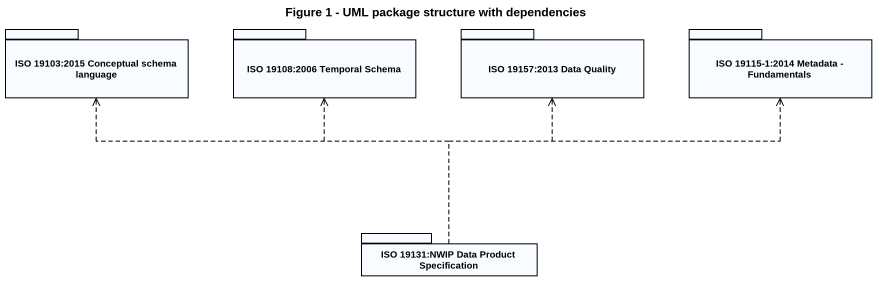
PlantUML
@startuml
title Figure 1 - UML package structure with dependencies
package "ISO 19103:2015 Conceptual schema language" as ISO_19103_2015_Conceptual {
}
package "ISO 19108:2006 Temporal Schema" as ISO_19108_2006_Temporal {
}
package "ISO 19157:2013 Data Quality" as ISO_19157_2013_Data_Quality {
}
package "ISO 19115-1:2014 Metadata - Fundamentals" as ISO_19115_1_2014_Metadata {
}
package "ISO 19131:NWIP Data Product Specification" as ISO_19131_NWIP_Data_Product {
}
ISO_19131_NWIP_Data_Product .left.> ISO_19103_2015_Conceptual
ISO_19131_NWIP_Data_Product .up.> ISO_19108_2006_Temporal
ISO_19131_NWIP_Data_Product .up.> ISO_19157_2013_Data_Quality
ISO_19131_NWIP_Data_Product .right.> ISO_19115_1_2014_Metadata
@enduml
